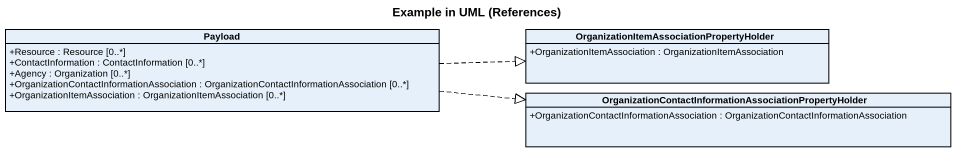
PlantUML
@startuml
title Example in UML (References)
hide circle
hide empty members
skinparam classAttributeIconSize 0
class Payload {
  +Resource : Resource [0..*]
  +ContactInformation : ContactInformation [0..*]
  +Agency : Organization [0..*]
  +OrganizationContactInformationAssociation : OrganizationContactInformationAssociation [0..*]
  +OrganizationItemAssociation : OrganizationItemAssociation [0..*]
}
class "OrganizationItemAssociationPropertyHolder" as OrganizationItemAssociationP {
  +OrganizationItemAssociation : OrganizationItemAssociation
}
class "OrganizationContactInformationAssociationPropertyHolder" as OrganizationContactInformati {
  +OrganizationContactInformationAssociation : OrganizationContactInformationAssociation
}
Payload .right.|> OrganizationItemAssociationP
Payload .right.|> OrganizationContactInformati
@enduml
